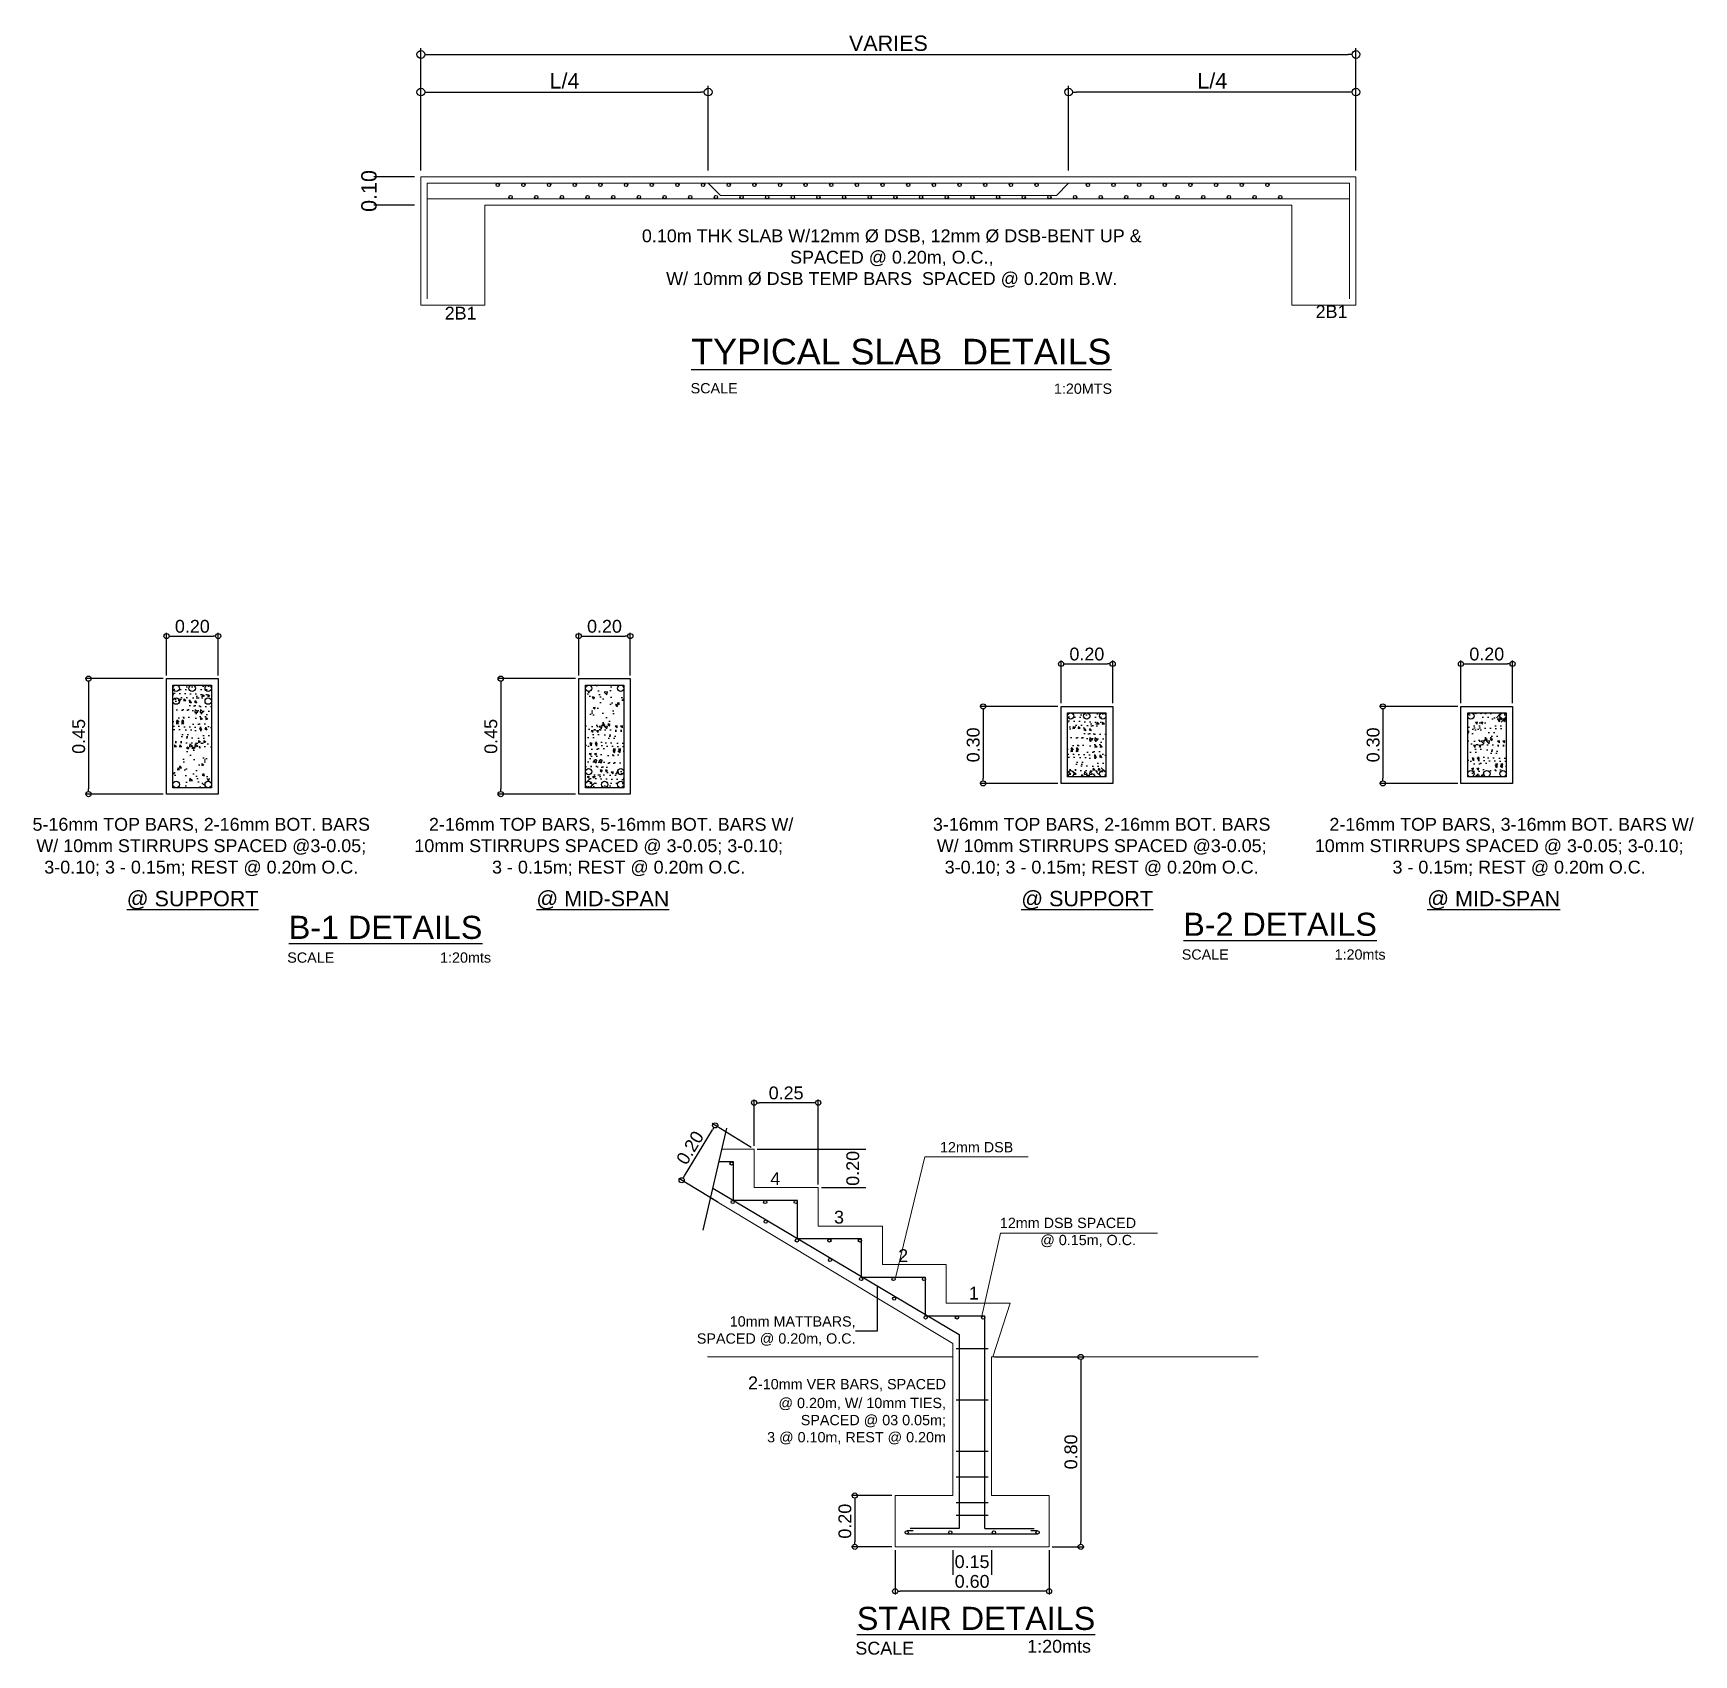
# Model space of a CAD drawing. Header units: inches. Extents: x -1369 to 1198, y -366 to 1398.
# Drawn here: x 185.24 to 191.71, y -179.51 to -173.19 of the extents above; entities that cross this region are included whole.
import ezdxf

# ---------------------------------------------------------------- set-up
doc = ezdxf.new("R2010")
doc.units = ezdxf.units.IN
doc.header["$MEASUREMENT"] = 0
doc.layers.add('dim', color=8, linetype='Continuous')
doc.styles.get("Standard").update_dxf_attribs({"font": 'arial.ttf'})
doc.dimstyles.new('20', dxfattribs={"dimtxt": 0.05, "dimasz": 0.02, "dimexe": 0.013, "dimexo": 0.0125, "dimgap": 0.0125, "dimtad": 1, "dimzin": 0, "dimdsep": 46, "dimtxsty": 'Standard', "dimblk": 'DOTBLANK', "dimcen": 0.09, "dimclrd": 256, "dimclre": 256, "dimadec": 0, "dimazin": 0, "dimtfac": 1, "dimtix": 1, "dimtofl": 0, "dimtmove": 0, "dimatfit": 3, "dimfxl": 1, "dimtolj": 1, "dimtzin": 0, "dimlwd": -1, "dimlwe": -1, "dimarcsym": 0})
doc.dimstyles.new('JT- 20', dxfattribs={"dimtxt": 0.06, "dimasz": 0.03, "dimexe": 0.025, "dimexo": 0.025, "dimgap": 0.0125, "dimtad": 1, "dimzin": 0, "dimdsep": 46, "dimtxsty": 'Standard', "dimblk": 'DOTBLANK', "dimcen": 0.1, "dimclrd": 8, "dimclre": 8, "dimclrt": 7, "dimadec": 0, "dimazin": 0, "dimtfac": 1, "dimtix": 1, "dimtofl": 0, "dimtmove": 0, "dimatfit": 3, "dimldrblk": 'CLOSEDBLANK', "dimfxl": 1, "dimtolj": 1, "dimtzin": 0, "dimlwd": -1, "dimlwe": -1, "dimarcsym": 0})

# ---------------------------------------------------------------- blocks, each defined once
blk = doc.blocks.new('_DotBlank')
at = {"color": 0, "linetype": 'ByBlock', "lineweight": -2}
blk.add_line((-0.5, 0), (-1, 0), dxfattribs=at)
blk.add_circle((0, 0), 0.5, dxfattribs=at)
blk = doc.blocks.new('*D724')
at = {"layer": 'Defpoints', "color": 0, "transparency": 16777216}
for p in [(185.9569, -175.5381), (185.7557, -175.7038), (185.9569, -175.7038)]:
    blk.add_point(p, dxfattribs=at)
at = {"layer": 'dim', "transparency": 16777216}
for p, q in [((185.7557, -175.6913), (185.7557, -175.5251)), ((185.7757, -175.5381), (185.9369, -175.5381)), ((185.9569, -175.6913), (185.9569, -175.5251))]:
    blk.add_line(p, q, dxfattribs=at)
at = {"layer": 'dim', "transparency": 16777216, "xscale": 0.02, "yscale": 0.02, "zscale": 0.02, "rotation": 180}
blk.add_blockref('_DotBlank', (185.7557, -175.5381), dxfattribs=at)
at = {"layer": 'dim', "transparency": 16777216, "xscale": 0.02, "yscale": 0.02, "zscale": 0.02}
blk.add_blockref('_DotBlank', (185.9569, -175.5381), dxfattribs=at)
at = {"layer": 'dim', "color": 0, "transparency": 16777216, "insert": (185.8563, -175.5001), "char_height": 0.05, "attachment_point": 5}
blk.add_mtext('\\A1;0.20', dxfattribs=at)
blk = doc.blocks.new('*D725')
at = {"layer": 'Defpoints', "color": 0, "transparency": 16777216}
for p in [(185.7557, -175.7038), (185.4516, -176.1538), (185.7557, -176.1538)]:
    blk.add_point(p, dxfattribs=at)
at = {"layer": 'dim', "transparency": 16777216}
for p, q in [((185.7432, -175.7038), (185.4386, -175.7038)), ((185.4516, -175.7238), (185.4516, -176.1338)), ((185.7432, -176.1538), (185.4386, -176.1538))]:
    blk.add_line(p, q, dxfattribs=at)
at = {"layer": 'dim', "transparency": 16777216, "xscale": 0.02, "yscale": 0.02, "zscale": 0.02}
for p, rotation in [((185.4516, -175.7038), 90), ((185.4516, -176.1538), 270)]:
    blk.add_blockref('_DotBlank', p, dxfattribs=dict(at, rotation=rotation))
at = {"layer": 'dim', "color": 0, "transparency": 16777216, "insert": (185.4135, -175.9288), "char_height": 0.05, "attachment_point": 5, "rotation": 90}
blk.add_mtext('\\A1;0.45', dxfattribs=at)
blk = doc.blocks.new('*D733')
at = {"layer": 'Defpoints', "color": 0, "transparency": 16777216}
for p in [(188.9709, -178.3472), (189.1959, -179.0872), (189.3191, -179.0872)]:
    blk.add_point(p, dxfattribs=at)
at = {"layer": 'dim', "transparency": 16777216}
for p, q in [((188.9834, -178.3472), (189.3321, -178.3472)), ((189.3191, -178.3672), (189.3191, -179.0672)), ((189.2084, -179.0872), (189.3321, -179.0872))]:
    blk.add_line(p, q, dxfattribs=at)
at = {"layer": 'dim', "transparency": 16777216, "xscale": 0.02, "yscale": 0.02, "zscale": 0.02}
for p, rotation in [((189.3191, -178.3472), 90), ((189.3191, -179.0872), 270)]:
    blk.add_blockref('_DotBlank', p, dxfattribs=dict(at, rotation=rotation))
at = {"layer": 'dim', "color": 0, "transparency": 16777216, "insert": (189.2811, -178.7172), "char_height": 0.05, "attachment_point": 5, "rotation": 90}
blk.add_mtext('\\A1;0.80', dxfattribs=at)
blk = doc.blocks.new('*D716')
at = {"layer": 'Defpoints', "color": 0, "transparency": 16777216}
for p in [(188.5959, -179.0872), (189.1959, -179.0872), (188.5959, -179.2601)]:
    blk.add_point(p, dxfattribs=at)
at = {"layer": 'dim', "transparency": 16777216}
for p, q in [((188.5959, -179.0997), (188.5959, -179.2731)), ((189.1959, -179.0997), (189.1959, -179.2731)), ((189.1759, -179.2601), (188.6159, -179.2601))]:
    blk.add_line(p, q, dxfattribs=at)
at = {"layer": 'dim', "transparency": 16777216, "xscale": 0.02, "yscale": 0.02, "zscale": 0.02, "rotation": 180}
blk.add_blockref('_DotBlank', (188.5959, -179.2601), dxfattribs=at)
at = {"layer": 'dim', "transparency": 16777216, "xscale": 0.02, "yscale": 0.02, "zscale": 0.02}
blk.add_blockref('_DotBlank', (189.1959, -179.2601), dxfattribs=at)
at = {"layer": 'dim', "color": 0, "transparency": 16777216, "insert": (188.8959, -179.2221), "char_height": 0.05, "attachment_point": 5}
blk.add_mtext('\\A1;0.60', dxfattribs=at)
blk = doc.blocks.new('*D717')
at = {"layer": 'Defpoints', "color": 0, "transparency": 16777216}
for p in [(188.8208, -179.0872), (188.9709, -179.0872), (188.8208, -179.1832)]:
    blk.add_point(p, dxfattribs=at)
at = {"layer": 'dim', "transparency": 16777216}
for p, q in [((188.8208, -179.0997), (188.8208, -179.1962)), ((188.9709, -179.0997), (188.9709, -179.1962))]:
    blk.add_line(p, q, dxfattribs=at)
at = {"layer": 'dim', "color": 0, "transparency": 16777216, "insert": (188.8958, -179.1452), "char_height": 0.05, "attachment_point": 5}
blk.add_mtext('\\A1;0.15', dxfattribs=at)
blk = doc.blocks.new('*D718')
at = {"layer": 'Defpoints', "color": 0, "transparency": 16777216}
for p in [(188.0459, -177.5372), (188.4689, -177.5372), (188.2959, -177.6872)]:
    blk.add_point(p, dxfattribs=at)
at = {"layer": 'dim', "transparency": 16777216}
for p, q in [((188.0584, -177.5372), (188.4819, -177.5372)), ((188.3084, -177.6872), (188.4819, -177.6872))]:
    blk.add_line(p, q, dxfattribs=at)
at = {"layer": 'dim', "color": 0, "transparency": 16777216, "insert": (188.4309, -177.6122), "char_height": 0.05, "attachment_point": 5, "rotation": 90}
blk.add_mtext('\\A1;0.20', dxfattribs=at)
blk = doc.blocks.new('*D719')
at = {"layer": 'Defpoints', "color": 0, "transparency": 16777216}
for p in [(188.0459, -177.3565), (188.0459, -177.5372), (188.2959, -177.6872)]:
    blk.add_point(p, dxfattribs=at)
at = {"layer": 'dim', "transparency": 16777216}
for p, q in [((188.0459, -177.5247), (188.0459, -177.3435)), ((188.2759, -177.3565), (188.0659, -177.3565)), ((188.2959, -177.6747), (188.2959, -177.3435))]:
    blk.add_line(p, q, dxfattribs=at)
at = {"layer": 'dim', "transparency": 16777216, "xscale": 0.02, "yscale": 0.02, "zscale": 0.02, "rotation": 180}
blk.add_blockref('_DotBlank', (188.0459, -177.3565), dxfattribs=at)
at = {"layer": 'dim', "transparency": 16777216, "xscale": 0.02, "yscale": 0.02, "zscale": 0.02}
blk.add_blockref('_DotBlank', (188.2959, -177.3565), dxfattribs=at)
at = {"layer": 'dim', "color": 0, "transparency": 16777216, "insert": (188.1709, -177.3185), "char_height": 0.05, "attachment_point": 5}
blk.add_mtext('\\A1;0.25', dxfattribs=at)
blk = doc.blocks.new('*D720')
at = {"color": 8, "transparency": 16777216}
for p, q in [((186.747, -173.7233), (186.747, -173.2464)), ((186.777, -173.2714), (190.362, -173.2714)), ((190.392, -173.7233), (190.392, -173.2464))]:
    blk.add_line(p, q, dxfattribs=at)
at = {"layer": 'Defpoints', "color": 0, "transparency": 16777216}
for p in [(190.392, -173.2714), (186.747, -173.7483), (190.392, -173.7483)]:
    blk.add_point(p, dxfattribs=at)
at = {"color": 8, "transparency": 16777216, "xscale": 0.03, "yscale": 0.03, "zscale": 0.03, "rotation": 180}
blk.add_blockref('_DotBlank', (186.747, -173.2714), dxfattribs=at)
at = {"color": 8, "transparency": 16777216, "xscale": 0.03, "yscale": 0.03, "zscale": 0.03}
blk.add_blockref('_DotBlank', (190.392, -173.2714), dxfattribs=at)
at = {"color": 7, "transparency": 16777216, "insert": (188.5695, -173.2279), "char_height": 0.06, "attachment_point": 5}
blk.add_mtext('\\A1;VARIES', dxfattribs=at)
blk = doc.blocks.new('_ClosedBlank')
at = {"color": 0, "linetype": 'ByBlock', "lineweight": -2}
for p, q in [((-1, 0.17), (0, 0)), ((-1, 0.17), (-1, -0.17)), ((0, 0), (-1, -0.17))]:
    blk.add_line(p, q, dxfattribs=at)
blk = doc.blocks.new('*D721')
at = {"color": 8, "transparency": 16777216}
for p, q in [((189.272, -173.7233), (189.272, -173.393)), ((190.392, -173.7233), (190.392, -173.393)), ((190.362, -173.418), (189.302, -173.418))]:
    blk.add_line(p, q, dxfattribs=at)
at = {"layer": 'Defpoints', "color": 0, "transparency": 16777216}
for p in [(189.272, -173.418), (189.272, -173.7483), (190.392, -173.7483)]:
    blk.add_point(p, dxfattribs=at)
at = {"color": 8, "transparency": 16777216, "xscale": 0.03, "yscale": 0.03, "zscale": 0.03, "rotation": 180}
blk.add_blockref('_DotBlank', (189.272, -173.418), dxfattribs=at)
at = {"color": 8, "transparency": 16777216, "xscale": 0.03, "yscale": 0.03, "zscale": 0.03}
blk.add_blockref('_DotBlank', (190.392, -173.418), dxfattribs=at)
at = {"color": 7, "transparency": 16777216, "insert": (189.832, -173.3745), "char_height": 0.06, "attachment_point": 5}
blk.add_mtext('\\A1;L/4', dxfattribs=at)
blk = doc.blocks.new('*D726')
at = {"color": 8, "transparency": 16777216}
for p, q in [((186.722, -173.7483), (186.5632, -173.7483)), ((186.722, -173.8583), (186.5632, -173.8583))]:
    blk.add_line(p, q, dxfattribs=at)
at = {"layer": 'Defpoints', "color": 0, "transparency": 16777216}
for p in [(186.747, -173.7483), (186.5882, -173.8583), (186.747, -173.8583)]:
    blk.add_point(p, dxfattribs=at)
at = {"color": 7, "transparency": 16777216, "insert": (186.5451, -173.8033), "char_height": 0.06, "attachment_point": 5, "rotation": 90}
blk.add_mtext('\\A1;0.10', dxfattribs=at)
blk = doc.blocks.new('*D727')
at = {"color": 8, "transparency": 16777216}
for p, q in [((186.747, -173.7233), (186.747, -173.393)), ((187.867, -173.7233), (187.867, -173.393)), ((186.777, -173.418), (187.837, -173.418))]:
    blk.add_line(p, q, dxfattribs=at)
at = {"layer": 'Defpoints', "color": 0, "transparency": 16777216}
for p in [(187.867, -173.418), (186.747, -173.7483), (187.867, -173.7483)]:
    blk.add_point(p, dxfattribs=at)
at = {"color": 8, "transparency": 16777216, "xscale": 0.03, "yscale": 0.03, "zscale": 0.03, "rotation": 180}
blk.add_blockref('_DotBlank', (186.747, -173.418), dxfattribs=at)
at = {"color": 8, "transparency": 16777216, "xscale": 0.03, "yscale": 0.03, "zscale": 0.03}
blk.add_blockref('_DotBlank', (187.867, -173.418), dxfattribs=at)
at = {"color": 7, "transparency": 16777216, "insert": (187.307, -173.3745), "char_height": 0.06, "attachment_point": 5}
blk.add_mtext('\\A1;L/4', dxfattribs=at)
blk = doc.blocks.new('*D728')
at = {"layer": 'Defpoints', "color": 0, "transparency": 16777216}
for p in [(189.4438, -175.6463), (189.2426, -175.8119), (189.4438, -175.8119)]:
    blk.add_point(p, dxfattribs=at)
at = {"layer": 'dim', "transparency": 16777216}
for p, q in [((189.2426, -175.7994), (189.2426, -175.6333)), ((189.2626, -175.6463), (189.4238, -175.6463)), ((189.4438, -175.7994), (189.4438, -175.6333))]:
    blk.add_line(p, q, dxfattribs=at)
at = {"layer": 'dim', "transparency": 16777216, "xscale": 0.02, "yscale": 0.02, "zscale": 0.02, "rotation": 180}
blk.add_blockref('_DotBlank', (189.2426, -175.6463), dxfattribs=at)
at = {"layer": 'dim', "transparency": 16777216, "xscale": 0.02, "yscale": 0.02, "zscale": 0.02}
blk.add_blockref('_DotBlank', (189.4438, -175.6463), dxfattribs=at)
at = {"layer": 'dim', "color": 0, "transparency": 16777216, "insert": (189.3432, -175.6082), "char_height": 0.05, "attachment_point": 5}
blk.add_mtext('\\A1;0.20', dxfattribs=at)
blk = doc.blocks.new('*D729')
at = {"layer": 'Defpoints', "color": 0, "transparency": 16777216}
for p in [(189.2426, -175.8119), (188.9385, -176.1119), (189.2426, -176.1119)]:
    blk.add_point(p, dxfattribs=at)
at = {"layer": 'dim', "transparency": 16777216}
for p, q in [((189.2301, -175.8119), (188.9255, -175.8119)), ((188.9385, -175.8319), (188.9385, -176.0919)), ((189.2301, -176.1119), (188.9255, -176.1119))]:
    blk.add_line(p, q, dxfattribs=at)
at = {"layer": 'dim', "transparency": 16777216, "xscale": 0.02, "yscale": 0.02, "zscale": 0.02}
for p, rotation in [((188.9385, -175.8119), 90), ((188.9385, -176.1119), 270)]:
    blk.add_blockref('_DotBlank', p, dxfattribs=dict(at, rotation=rotation))
at = {"layer": 'dim', "color": 0, "transparency": 16777216, "insert": (188.9004, -175.9619), "char_height": 0.05, "attachment_point": 5, "rotation": 90}
blk.add_mtext('\\A1;0.30', dxfattribs=at)
blk = doc.blocks.new('*D730')
at = {"layer": 'Defpoints', "color": 0, "transparency": 16777216}
for p in [(191.0026, -175.6463), (190.8014, -175.8119), (191.0026, -175.8119)]:
    blk.add_point(p, dxfattribs=at)
at = {"layer": 'dim', "transparency": 16777216}
for p, q in [((190.8014, -175.7994), (190.8014, -175.6333)), ((190.8214, -175.6463), (190.9826, -175.6463)), ((191.0026, -175.7994), (191.0026, -175.6333))]:
    blk.add_line(p, q, dxfattribs=at)
at = {"layer": 'dim', "transparency": 16777216, "xscale": 0.02, "yscale": 0.02, "zscale": 0.02, "rotation": 180}
blk.add_blockref('_DotBlank', (190.8014, -175.6463), dxfattribs=at)
at = {"layer": 'dim', "transparency": 16777216, "xscale": 0.02, "yscale": 0.02, "zscale": 0.02}
blk.add_blockref('_DotBlank', (191.0026, -175.6463), dxfattribs=at)
at = {"layer": 'dim', "color": 0, "transparency": 16777216, "insert": (190.902, -175.6082), "char_height": 0.05, "attachment_point": 5}
blk.add_mtext('\\A1;0.20', dxfattribs=at)
blk = doc.blocks.new('*D731')
at = {"layer": 'Defpoints', "color": 0, "transparency": 16777216}
for p in [(190.8014, -175.8119), (190.4973, -176.1119), (190.8014, -176.1119)]:
    blk.add_point(p, dxfattribs=at)
at = {"layer": 'dim', "transparency": 16777216}
for p, q in [((190.7889, -175.8119), (190.4843, -175.8119)), ((190.4973, -175.8319), (190.4973, -176.0919)), ((190.7889, -176.1119), (190.4843, -176.1119))]:
    blk.add_line(p, q, dxfattribs=at)
at = {"layer": 'dim', "transparency": 16777216, "xscale": 0.02, "yscale": 0.02, "zscale": 0.02}
for p, rotation in [((190.4973, -175.8119), 90), ((190.4973, -176.1119), 270)]:
    blk.add_blockref('_DotBlank', p, dxfattribs=dict(at, rotation=rotation))
at = {"layer": 'dim', "color": 0, "transparency": 16777216, "insert": (190.4592, -175.9619), "char_height": 0.05, "attachment_point": 5, "rotation": 90}
blk.add_mtext('\\A1;0.30', dxfattribs=at)
blk = doc.blocks.new('*D735')
at = {"layer": 'Defpoints', "color": 0, "transparency": 16777216}
for p in [(187.8941, -177.4447), (188.0459, -177.5372), (187.9156, -177.7512)]:
    blk.add_point(p, dxfattribs=at)
at = {"layer": 'dim', "transparency": 16777216}
for p, q in [((187.7742, -177.6416), (187.8837, -177.4618)), ((188.0352, -177.5307), (187.883, -177.4379)), ((187.9049, -177.7446), (187.7527, -177.6519))]:
    blk.add_line(p, q, dxfattribs=at)
at = {"layer": 'dim', "transparency": 16777216, "xscale": 0.02, "yscale": 0.02, "zscale": 0.02}
for p, rotation in [((187.8941, -177.4447), 58.65479586732065), ((187.7638, -177.6587), 238.6547958673206)]:
    blk.add_blockref('_DotBlank', p, dxfattribs=dict(at, rotation=rotation))
at = {"layer": 'dim', "color": 0, "transparency": 16777216, "insert": (187.7964, -177.5319), "char_height": 0.05, "attachment_point": 5, "rotation": 58.6548}
blk.add_mtext('\\A1;0.20', dxfattribs=at)
blk = doc.blocks.new('*D732')
at = {"layer": 'Defpoints', "color": 0, "transparency": 16777216}
for p in [(188.5957, -178.8872), (188.4382, -179.0872), (188.5957, -179.0872)]:
    blk.add_point(p, dxfattribs=at)
at = {"layer": 'dim', "transparency": 16777216}
for p, q in [((188.5832, -178.8872), (188.4252, -178.8872)), ((188.4382, -178.9072), (188.4382, -179.0672)), ((188.5832, -179.0872), (188.4252, -179.0872))]:
    blk.add_line(p, q, dxfattribs=at)
at = {"layer": 'dim', "transparency": 16777216, "xscale": 0.02, "yscale": 0.02, "zscale": 0.02}
for p, rotation in [((188.4382, -178.8872), 90), ((188.4382, -179.0872), 270)]:
    blk.add_blockref('_DotBlank', p, dxfattribs=dict(at, rotation=rotation))
at = {"layer": 'dim', "color": 0, "transparency": 16777216, "insert": (188.4001, -178.9872), "char_height": 0.05, "attachment_point": 5, "rotation": 90}
blk.add_mtext('\\A1;0.20', dxfattribs=at)
blk = doc.blocks.new('*D742')
at = {"layer": 'Defpoints', "color": 0, "transparency": 16777216}
for p in [(187.5635, -175.5381), (187.3623, -175.7038), (187.5635, -175.7038)]:
    blk.add_point(p, dxfattribs=at)
at = {"layer": 'dim', "transparency": 16777216}
for p, q in [((187.3623, -175.6913), (187.3623, -175.5251)), ((187.3823, -175.5381), (187.5435, -175.5381)), ((187.5635, -175.6913), (187.5635, -175.5251))]:
    blk.add_line(p, q, dxfattribs=at)
at = {"layer": 'dim', "transparency": 16777216, "xscale": 0.02, "yscale": 0.02, "zscale": 0.02, "rotation": 180}
blk.add_blockref('_DotBlank', (187.3623, -175.5381), dxfattribs=at)
at = {"layer": 'dim', "transparency": 16777216, "xscale": 0.02, "yscale": 0.02, "zscale": 0.02}
blk.add_blockref('_DotBlank', (187.5635, -175.5381), dxfattribs=at)
at = {"layer": 'dim', "color": 0, "transparency": 16777216, "insert": (187.4629, -175.5001), "char_height": 0.05, "attachment_point": 5}
blk.add_mtext('\\A1;0.20', dxfattribs=at)
blk = doc.blocks.new('*D743')
at = {"layer": 'Defpoints', "color": 0, "transparency": 16777216}
for p in [(187.3623, -175.7038), (187.0582, -176.1538), (187.3623, -176.1538)]:
    blk.add_point(p, dxfattribs=at)
at = {"layer": 'dim', "transparency": 16777216}
for p, q in [((187.3498, -175.7038), (187.0452, -175.7038)), ((187.0582, -175.7238), (187.0582, -176.1338)), ((187.3498, -176.1538), (187.0452, -176.1538))]:
    blk.add_line(p, q, dxfattribs=at)
at = {"layer": 'dim', "transparency": 16777216, "xscale": 0.02, "yscale": 0.02, "zscale": 0.02}
for p, rotation in [((187.0582, -175.7038), 90), ((187.0582, -176.1538), 270)]:
    blk.add_blockref('_DotBlank', p, dxfattribs=dict(at, rotation=rotation))
at = {"layer": 'dim', "color": 0, "transparency": 16777216, "insert": (187.0201, -175.9288), "char_height": 0.05, "attachment_point": 5, "rotation": 90}
blk.add_mtext('\\A1;0.45', dxfattribs=at)

msp = doc.modelspace()

# ---------------------------------------------------------------- hatches: boundary and pattern name
h = msp.add_hatch()
h.set_pattern_fill('AR-CONC', color=8, scale=0.0125, angle=270, style=0)
h.set_pattern_definition([(320, (134.68845, -226.05279), (-0.00784402, -0.08965752), [0.009375, -0.103125]), (265, (134.68845, -226.05279), (0.09402402, 0.01734392), [0.0075, -0.0825]), (10.4514, (134.68779, -226.06026), (0.08617994, -0.07231367), [0.00796752, -0.08764276]), (316.1842, (134.71345, -226.05279), (-0.02068988, -0.13340513), [0.0140625, -0.1546875]), (6.6356, (134.71172, -226.0639), (0.12176473, -0.11683284), [0.01195129, -0.13146412]), (261.1842, (134.71345, -226.05279), (0.12176483, -0.11683274), [0.01125, -0.12375]), (291, (134.7072, -226.06529), (-0.05032736, -0.07461338), [0.009375, -0.103125]), (236, (134.7072, -226.06529), (0.09064376, -0.03041442), [0.0075, -0.0825]), (341.4514, (134.703, -226.07151), (0.04031631, -0.10502783), [0.00796752, -0.08764276]), (307.5, (134.688447, -226.052788), (0.041611732, -0.001519982), [0, -0.0815, 0, -0.08375, 0, -0.0828125]), (277.5, (134.688447, -226.05279), (0.049301464, -0.032883692), [0, -0.04775, 0, -0.079625, 0, -0.0315625]), (237.5, (134.688447, -226.024913), (-0.002819359, -0.066727805), [0, -0.03125, 0, -0.0975, 0, -0.129375]), (227.5, (134.68845, -226.012413), (0.012513123, -0.07289827), [0, -0.040625, 0, -0.06475, 0, -0.091875])])
h.paths.add_polyline_path([(185.7807, -175.9788), (185.9307, -175.9788), (185.9307, -175.7288), (185.7807, -175.7288)])
h = msp.add_hatch()
h.set_pattern_fill('AR-CONC', color=8, scale=0.0125, angle=270, style=0)
h.set_pattern_definition([(320, (134.70918, -226.05279), (-0.00784402, -0.08965752), [0.009375, -0.103125]), (265, (134.70918, -226.05279), (0.09402402, 0.01734392), [0.0075, -0.0825]), (10.4514, (134.70853, -226.06026), (0.08617994, -0.07231367), [0.00796752, -0.08764276]), (316.1842, (134.73418, -226.05279), (-0.02068988, -0.13340513), [0.0140625, -0.1546875]), (6.6356, (134.73246, -226.0639), (0.12176473, -0.11683284), [0.01195129, -0.13146412]), (261.1842, (134.73418, -226.05279), (0.12176483, -0.11683274), [0.01125, -0.12375]), (291, (134.72793, -226.06529), (-0.05032736, -0.07461338), [0.009375, -0.103125]), (236, (134.72793, -226.06529), (0.09064376, -0.03041442), [0.0075, -0.0825]), (341.4514, (134.72374, -226.07151), (0.04031631, -0.10502783), [0.00796752, -0.08764276]), (307.5, (134.709182, -226.052788), (0.041611732, -0.001519982), [0, -0.0815, 0, -0.08375, 0, -0.0828125]), (277.5, (134.70918, -226.05279), (0.049301464, -0.032883692), [0, -0.04775, 0, -0.079625, 0, -0.0315625]), (237.5, (134.709182, -226.024913), (-0.002819359, -0.066727805), [0, -0.03125, 0, -0.0975, 0, -0.129375]), (227.5, (134.70918, -226.012413), (0.012513123, -0.07289827), [0, -0.040625, 0, -0.06475, 0, -0.091875])])
h.paths.add_polyline_path([(185.7807, -176.1288), (185.9307, -176.1288), (185.9307, -175.7288), (185.7807, -175.7288)])
h = msp.add_hatch()
h.set_pattern_fill('AR-CONC', color=8, scale=0.0125, angle=450, style=0)
h.set_pattern_definition([(140, (238.61006, -125.80475), (0.00784402, 0.08965752), [0.009375, -0.103125]), (85, (238.61006, -125.80475), (-0.09402402, -0.01734392), [0.0075, -0.0825]), (190.4514, (238.61071, -125.79728), (-0.08617994, 0.07231367), [0.00796752, -0.08764276]), (136.1842, (238.58506, -125.80475), (0.02068988, 0.13340513), [0.0140625, -0.1546875]), (186.6356, (238.58678, -125.79363), (-0.12176473, 0.11683284), [0.01195129, -0.13146412]), (81.1842, (238.58506, -125.80475), (-0.12176483, 0.11683274), [0.01125, -0.12375]), (111, (238.59131, -125.79225), (0.05032736, 0.07461338), [0.009375, -0.103125]), (56, (238.59131, -125.79225), (-0.09064376, 0.03041442), [0.0075, -0.0825]), (161.4514, (238.5955, -125.78603), (-0.04031631, 0.10502783), [0.00796752, -0.08764276]), (127.5, (238.610057, -125.80475), (-0.041611732, 0.001519982), [0, -0.0815, 0, -0.08375, 0, -0.0828125]), (97.5, (238.610057, -125.80475), (-0.049301464, 0.032883692), [0, -0.04775, 0, -0.079625, 0, -0.0315625]), (57.5, (238.610057, -125.832626), (0.002819359, 0.066727805), [0, -0.03125, 0, -0.0975, 0, -0.129375]), (47.5, (238.610057, -125.845126), (-0.012513123, 0.07289827), [0, -0.040625, 0, -0.06475, 0, -0.091875])])
h.paths.add_polyline_path([(187.5385, -175.7288), (187.3885, -175.7288), (187.3885, -176.1288), (187.5385, -176.1288)])
h = msp.add_hatch()
h.set_pattern_fill('AR-CONC', color=8, scale=0.0125, angle=270, style=0)
h.set_pattern_definition([(320, (138.17534, -226.160926), (-0.00784402, -0.08965752), [0.009375, -0.103125]), (265, (138.17534, -226.16093), (0.09402402, 0.01734392), [0.0075, -0.0825]), (10.4514, (138.17469, -226.1684), (0.08617994, -0.07231367), [0.00796752, -0.08764276]), (316.1842, (138.20034, -226.16093), (-0.02068988, -0.13340513), [0.0140625, -0.1546875]), (6.6356, (138.19862, -226.17204), (0.12176473, -0.11683284), [0.01195129, -0.13146412]), (261.1842, (138.20034, -226.16093), (0.12176483, -0.11683274), [0.01125, -0.12375]), (291, (138.19409, -226.173426), (-0.05032736, -0.07461338), [0.009375, -0.103125]), (236, (138.19409, -226.17343), (0.09064376, -0.03041442), [0.0075, -0.0825]), (341.4514, (138.1899, -226.17964), (0.04031631, -0.10502783), [0.00796752, -0.08764276]), (307.5, (138.17534, -226.160926), (0.041611732, -0.001519982), [0, -0.0815, 0, -0.08375, 0, -0.0828125]), (277.5, (138.17534, -226.160926), (0.049301464, -0.032883692), [0, -0.04775, 0, -0.079625, 0, -0.0315625]), (237.5, (138.17534, -226.13305), (-0.002819359, -0.066727805), [0, -0.03125, 0, -0.0975, 0, -0.129375]), (227.5, (138.17534, -226.12055), (0.012513123, -0.07289827), [0, -0.040625, 0, -0.06475, 0, -0.091875])])
h.paths.add_polyline_path([(189.2676, -176.0869), (189.4176, -176.0869), (189.4176, -175.8369), (189.2676, -175.8369)])
h = msp.add_hatch()
h.set_pattern_fill('AR-CONC', color=8, scale=0.0125, angle=270, style=0)
h.set_pattern_definition([(320, (138.196075, -226.160926), (-0.00784402, -0.08965752), [0.009375, -0.103125]), (265, (138.196075, -226.16093), (0.09402402, 0.01734392), [0.0075, -0.0825]), (10.4514, (138.19542, -226.1684), (0.08617994, -0.07231367), [0.00796752, -0.08764276]), (316.1842, (138.22107, -226.16093), (-0.02068988, -0.13340513), [0.0140625, -0.1546875]), (6.6356, (138.21935, -226.17204), (0.12176473, -0.11683284), [0.01195129, -0.13146412]), (261.1842, (138.22107, -226.16093), (0.12176483, -0.11683274), [0.01125, -0.12375]), (291, (138.214825, -226.173426), (-0.05032736, -0.07461338), [0.009375, -0.103125]), (236, (138.214825, -226.17343), (0.09064376, -0.03041442), [0.0075, -0.0825]), (341.4514, (138.21063, -226.17964), (0.04031631, -0.10502783), [0.00796752, -0.08764276]), (307.5, (138.196075, -226.160926), (0.041611732, -0.001519982), [0, -0.0815, 0, -0.08375, 0, -0.0828125]), (277.5, (138.196075, -226.160926), (0.049301464, -0.032883692), [0, -0.04775, 0, -0.079625, 0, -0.0315625]), (237.5, (138.196075, -226.13305), (-0.002819359, -0.066727805), [0, -0.03125, 0, -0.0975, 0, -0.129375]), (227.5, (138.196075, -226.12055), (0.012513123, -0.07289827), [0, -0.040625, 0, -0.06475, 0, -0.091875])])
h.paths.add_polyline_path([(189.2676, -176.0869), (189.4176, -176.0869), (189.4176, -175.8369), (189.2676, -175.8369)])
h = msp.add_hatch()
h.set_pattern_fill('AR-CONC', color=8, scale=0.0125, angle=450, style=0)
h.set_pattern_definition([(140, (242.06988, -125.86289), (0.00784402, 0.08965752), [0.009375, -0.103125]), (85, (242.06988, -125.86289), (-0.09402402, -0.01734392), [0.0075, -0.0825]), (190.4514, (242.07054, -125.85542), (-0.08617994, 0.07231367), [0.00796752, -0.08764276]), (136.1842, (242.04488, -125.86289), (0.02068988, 0.13340513), [0.0140625, -0.1546875]), (186.6356, (242.04661, -125.85177), (-0.12176473, 0.11683284), [0.01195129, -0.13146412]), (81.1842, (242.04488, -125.86289), (-0.12176483, 0.11683274), [0.01125, -0.12375]), (111, (242.05113, -125.85039), (0.05032736, 0.07461338), [0.009375, -0.103125]), (56, (242.05113, -125.85039), (-0.09064376, 0.03041442), [0.0075, -0.0825]), (161.4514, (242.05533, -125.84417), (-0.04031631, 0.10502783), [0.00796752, -0.08764276]), (127.5, (242.069883, -125.86289), (-0.041611732, 0.001519982), [0, -0.0815, 0, -0.08375, 0, -0.0828125]), (97.5, (242.069883, -125.86289), (-0.049301464, 0.032883692), [0, -0.04775, 0, -0.079625, 0, -0.0315625]), (57.5, (242.069883, -125.890764), (0.002819359, 0.066727805), [0, -0.03125, 0, -0.0975, 0, -0.129375]), (47.5, (242.069883, -125.903264), (-0.012513123, 0.07289827), [0, -0.040625, 0, -0.06475, 0, -0.091875])])
h.paths.add_polyline_path([(190.8276, -176.0869), (190.9776, -176.0869), (190.9776, -175.8369), (190.8276, -175.8369)])
h = msp.add_hatch()
h.set_pattern_fill('AR-CONC', color=8, scale=0.0125, angle=450, style=0)
h.set_pattern_definition([(140, (242.04915, -125.86289), (0.00784402, 0.08965752), [0.009375, -0.103125]), (85, (242.04915, -125.86289), (-0.09402402, -0.01734392), [0.0075, -0.0825]), (190.4514, (242.0498, -125.85542), (-0.08617994, 0.07231367), [0.00796752, -0.08764276]), (136.1842, (242.02415, -125.86289), (0.02068988, 0.13340513), [0.0140625, -0.1546875]), (186.6356, (242.02587, -125.85177), (-0.12176473, 0.11683284), [0.01195129, -0.13146412]), (81.1842, (242.02415, -125.86289), (-0.12176483, 0.11683274), [0.01125, -0.12375]), (111, (242.0304, -125.85039), (0.05032736, 0.07461338), [0.009375, -0.103125]), (56, (242.0304, -125.85039), (-0.09064376, 0.03041442), [0.0075, -0.0825]), (161.4514, (242.03459, -125.84417), (-0.04031631, 0.10502783), [0.00796752, -0.08764276]), (127.5, (242.049148, -125.86289), (-0.041611732, 0.001519982), [0, -0.0815, 0, -0.08375, 0, -0.0828125]), (97.5, (242.04915, -125.86289), (-0.049301464, 0.032883692), [0, -0.04775, 0, -0.079625, 0, -0.0315625]), (57.5, (242.049148, -125.890764), (0.002819359, 0.066727805), [0, -0.03125, 0, -0.0975, 0, -0.129375]), (47.5, (242.04915, -125.903264), (-0.012513123, 0.07289827), [0, -0.040625, 0, -0.06475, 0, -0.091875])])
h.paths.add_polyline_path([(190.8276, -176.0869), (190.9776, -176.0869), (190.9776, -175.8369), (190.8276, -175.8369)])
h = msp.add_hatch()
h.set_pattern_fill('AR-CONC', color=8, scale=0.0125, angle=450, style=0)
h.set_pattern_definition([(140, (238.63079, -125.80475), (0.00784402, 0.08965752), [0.009375, -0.103125]), (85, (238.63079, -125.80475), (-0.09402402, -0.01734392), [0.0075, -0.0825]), (190.4514, (238.631445, -125.79728), (-0.08617994, 0.07231367), [0.00796752, -0.08764276]), (136.1842, (238.60579, -125.80475), (0.02068988, 0.13340513), [0.0140625, -0.1546875]), (186.6356, (238.60752, -125.79363), (-0.12176473, 0.11683284), [0.01195129, -0.13146412]), (81.1842, (238.60579, -125.80475), (-0.12176483, 0.11683274), [0.01125, -0.12375]), (111, (238.61204, -125.79225), (0.05032736, 0.07461338), [0.009375, -0.103125]), (56, (238.61204, -125.79225), (-0.09064376, 0.03041442), [0.0075, -0.0825]), (161.4514, (238.616235, -125.78603), (-0.04031631, 0.10502783), [0.00796752, -0.08764276]), (127.5, (238.63079, -125.80475), (-0.041611732, 0.001519982), [0, -0.0815, 0, -0.08375, 0, -0.0828125]), (97.5, (238.63079, -125.80475), (-0.049301464, 0.032883692), [0, -0.04775, 0, -0.079625, 0, -0.0315625]), (57.5, (238.63079, -125.832626), (0.002819359, 0.066727805), [0, -0.03125, 0, -0.0975, 0, -0.129375]), (47.5, (238.63079, -125.845126), (-0.012513123, 0.07289827), [0, -0.040625, 0, -0.06475, 0, -0.091875])])
h.paths.add_polyline_path([(187.5385, -175.8788), (187.3885, -175.8788), (187.3885, -176.1288), (187.5385, -176.1288)])

# ---------------------------------------------------------------- linework, layer by layer
at = {"color": 1, "lineweight": 20}
for p, q in [((186.747, -173.7483), (190.392, -173.7483)), ((186.747, -174.2483), (186.747, -173.7483)), ((186.747, -173.7483), (186.747, -173.7483)), ((190.392, -173.7483), (190.392, -174.2483)), ((190.142, -173.8583), (186.997, -173.8583)), ((186.997, -173.8583), (186.997, -174.2483)), ((190.142, -174.2483), (190.142, -173.8583)), ((186.997, -174.2483), (186.747, -174.2483)), ((190.392, -174.2483), (190.142, -174.2483)), ((188.9709, -178.8872), (188.9709, -178.3472)), ((188.5959, -179.0872), (188.5959, -178.8872)), ((188.5959, -178.8872), (188.8207, -178.8872)), ((189.1959, -178.8872), (188.9709, -178.8872)), ((189.1959, -179.0872), (189.1959, -178.8872))]:
    msp.add_line(p, q, dxfattribs=at)
at = {"color": 7, "lineweight": 20}
for p, q in [((186.772, -174.2233), (186.772, -173.7733)), ((190.367, -173.7733), (186.772, -173.7733)), ((190.367, -174.2233), (190.367, -173.7733)), ((190.367, -173.8333), (186.772, -173.8333)), ((188.8207, -178.3472), (187.865, -178.3472)), ((188.9709, -178.3472), (190.0109, -178.3472))]:
    msp.add_line(p, q, dxfattribs=at)
for p, q in [((187.9145, -173.8208), (187.867, -173.7733)), ((189.2246, -173.8208), (189.2721, -173.7733)), ((187.9651, -177.5872), (187.9091, -177.5872)), ((187.9651, -177.7372), (187.9651, -177.5872)), ((188.2149, -177.7372), (187.9651, -177.7372)), ((188.2149, -177.8872), (188.2149, -177.7372)), ((188.4648, -177.8872), (188.2149, -177.8872)), ((188.4648, -178.0372), (188.4648, -177.8872)), ((188.7146, -178.0372), (188.4648, -178.0372)), ((188.7146, -178.1872), (188.7146, -178.0372)), ((188.7146, -178.1872), (188.9459, -178.1872)), ((188.8457, -179.0155), (188.654, -179.0155)), ((188.9459, -179.0155), (189.1376, -179.0155))]:
    msp.add_line(p, q)
at = {"color": 8, "lineweight": 9}
for p, q in [((188.7112, -177.5674), (189.115, -177.5674)), ((189.0065, -177.8645), (189.6186, -177.8645))]:
    msp.add_line(p, q, dxfattribs=at)
at = {"color": 7}
for p, q in [((188.9459, -179.0155), (188.9459, -178.1872)), ((188.9584, -178.3155), (188.8332, -178.3155)), ((188.9584, -178.5155), (188.8332, -178.5155)), ((188.9584, -178.7155), (188.8332, -178.7155)), ((188.9584, -178.8155), (188.8332, -178.8155)), ((188.9584, -178.8155), (188.8332, -178.8155)), ((188.9584, -178.9155), (188.8332, -178.9155)), ((188.9584, -178.9655), (188.8332, -178.9655))]:
    msp.add_line(p, q, dxfattribs=at)
at = {"color": 7, "lineweight": 20}
msp.add_lwpolyline([(187.9145, -173.8208), (189.2246, -173.8208)], dxfattribs=at)
at = {"color": 1}
for points in [[(185.9569, -175.7038), (185.9569, -176.1538), (185.7557, -176.1538), (185.7557, -175.7038)], [(187.3623, -176.1538), (187.3623, -175.7038), (187.5635, -175.7038), (187.5635, -176.1538)], [(189.4438, -175.8119), (189.4438, -176.1119), (189.2426, -176.1119), (189.2426, -175.8119)], [(190.8014, -176.1119), (190.8014, -175.8119), (191.0026, -175.8119), (191.0026, -176.1119)]]:
    msp.add_lwpolyline(points, close=True, dxfattribs=at)
for points in [[(185.9307, -175.7288), (185.9307, -176.1288), (185.7807, -176.1288), (185.7807, -175.7288)], [(187.3885, -176.1288), (187.3885, -175.7288), (187.5385, -175.7288), (187.5385, -176.1288)], [(189.4176, -175.8369), (189.4176, -176.0869), (189.2676, -176.0869), (189.2676, -175.8369)], [(190.8276, -176.0869), (190.8276, -175.8369), (190.9776, -175.8369), (190.9776, -176.0869)]]:
    msp.add_lwpolyline(points, close=True)
for points in [[(190.9395, -175.8562), (190.9545, -175.8412)], [(190.9582, -175.8728), (190.9733, -175.8577)], [(189.3994, -176.0511), (189.4145, -176.0662)], [(185.8938, -176.1094), (185.9089, -176.1245)], [(185.9125, -176.0929), (185.9276, -176.108)], [(187.4067, -176.0929), (187.3916, -176.108)], [(187.4255, -176.1094), (187.4104, -176.1245)], [(189.3807, -176.0676), (189.3958, -176.0827)], [(187.8853, -177.69), (188.8452, -178.2597), (188.8456, -179.0155)]]:
    msp.add_lwpolyline(points)
at = {"linetype": 'Continuous'}
msp.add_lwpolyline([(187.8475, -177.8531), (187.9394, -177.4562)], dxfattribs=at)
at = {"color": 1, "lineweight": 20}
for points in [[(188.7943, -178.1372), (188.7943, -177.9872), (188.5459, -177.9872), (188.5459, -177.8372), (188.2959, -177.8372), (188.2959, -177.6872), (188.0459, -177.6872), (188.0459, -177.5372), (187.9206, -177.5372)], [(187.8765, -177.7277), (188.8207, -178.2946), (188.8207, -178.8872)], [(188.9766, -178.3472), (189.0443, -178.1372), (188.7943, -178.1372)], [(189.1959, -179.0872), (188.5959, -179.0872)]]:
    msp.add_lwpolyline(points, dxfattribs=at)
at = {"color": 8, "lineweight": 9}
for points in [[(188.7112, -177.5674), (188.5975, -178.0384)], [(189.0065, -177.8645), (188.9329, -178.1938)]]:
    msp.add_lwpolyline(points, dxfattribs=at)
at = {"color": 8}
msp.add_lwpolyline([(188.5262, -178.0704), (188.5262, -178.2471), (188.4416, -178.2471)], dxfattribs=at)
at = {"color": 7}
for points in [[(188.6659, -179.0247), (188.6409, -179.0247)], [(189.1509, -179.0372), (188.6409, -179.0372)], [(189.1501, -179.0247), (189.1251, -179.0247)]]:
    msp.add_lwpolyline(points, dxfattribs=at)
for centre, radius in [((187.047, -173.7798), 0.0065), ((187.147, -173.7798), 0.0065), ((187.247, -173.7798), 0.0065), ((187.347, -173.7798), 0.0065), ((187.447, -173.7798), 0.0065), ((187.547, -173.7798), 0.0065), ((187.647, -173.7798), 0.0065), ((187.747, -173.7798), 0.0065), ((187.847, -173.7798), 0.0065), ((187.947, -173.7798), 0.0065), ((188.047, -173.7798), 0.0065), ((188.147, -173.7798), 0.0065), ((188.247, -173.7798), 0.0065), ((188.347, -173.7798), 0.0065), ((188.447, -173.7798), 0.0065), ((188.547, -173.7798), 0.0065), ((188.647, -173.7798), 0.0065), ((188.747, -173.7798), 0.0065), ((188.847, -173.7798), 0.0065), ((188.947, -173.7798), 0.0065), ((189.047, -173.7798), 0.0065), ((189.147, -173.7798), 0.0065), ((189.347, -173.7798), 0.0065), ((189.447, -173.7798), 0.0065), ((189.547, -173.7798), 0.0065), ((189.647, -173.7798), 0.0065), ((189.747, -173.7798), 0.0065), ((189.847, -173.7798), 0.0065), ((189.947, -173.7798), 0.0065), ((190.047, -173.7798), 0.0065), ((187.097, -173.8268), 0.0065), ((187.197, -173.8268), 0.0065), ((187.297, -173.8268), 0.0065), ((187.397, -173.8268), 0.0065), ((187.497, -173.8268), 0.0065), ((187.597, -173.8268), 0.0065), ((187.697, -173.8268), 0.0065), ((187.797, -173.8268), 0.0065), ((187.897, -173.8268), 0.0065), ((187.997, -173.8268), 0.0065), ((188.097, -173.8268), 0.0065), ((188.197, -173.8268), 0.0065), ((188.297, -173.8268), 0.0065), ((188.397, -173.8268), 0.0065), ((188.497, -173.8268), 0.0065), ((188.597, -173.8268), 0.0065), ((188.697, -173.8268), 0.0065), ((188.797, -173.8268), 0.0065), ((188.897, -173.8268), 0.0065), ((188.997, -173.8268), 0.0065), ((189.097, -173.8268), 0.0065), ((189.197, -173.8268), 0.0065), ((189.297, -173.8268), 0.0065), ((189.397, -173.8268), 0.0065), ((189.497, -173.8268), 0.0065), ((189.597, -173.8268), 0.0065), ((189.697, -173.8268), 0.0065), ((189.797, -173.8268), 0.0065), ((189.897, -173.8268), 0.0065), ((189.997, -173.8268), 0.0065), ((190.097, -173.8268), 0.0065), ((185.7932, -175.7413), 0.0125), ((185.8557, -175.7413), 0.0125), ((185.9182, -175.7413), 0.0125), ((187.401, -175.7413), 0.0125), ((187.526, -175.7413), 0.0125), ((185.7932, -175.7913), 0.0125), ((185.9182, -175.7913), 0.0125), ((189.2801, -175.8494), 0.0125), ((189.3426, -175.8494), 0.0125), ((189.4051, -175.8494), 0.0125), ((190.8401, -175.8494), 0.0125), ((190.9651, -175.8494), 0.0125), ((187.401, -176.0663), 0.0125), ((187.526, -176.0663), 0.0125), ((189.2801, -176.0744), 0.0125), ((189.4051, -176.0744), 0.0125), ((190.8401, -176.0744), 0.0125), ((190.9026, -176.0744), 0.0125), ((190.9651, -176.0744), 0.0125), ((185.7932, -176.1163), 0.0125), ((185.9182, -176.1163), 0.0125), ((187.401, -176.1163), 0.0125), ((187.4635, -176.1163), 0.0125), ((187.526, -176.1163), 0.0125), ((187.9583, -177.5934), 0.00625), ((187.9625, -177.7432), 0.00625), ((188.0895, -177.7434), 0.00625), ((188.2081, -177.7434), 0.00625), ((188.0913, -177.8195), 0.00625), ((188.2129, -177.8932), 0.00625), ((188.3398, -177.8934), 0.00625), ((188.4585, -177.8934), 0.00625), ((188.3417, -177.9695), 0.00625), ((188.4632, -178.0434), 0.00625), ((188.5897, -178.0434), 0.00625), ((188.7083, -178.0434), 0.00625), ((188.592, -178.1198), 0.00625), ((188.7148, -178.1931), 0.00625), ((188.8365, -178.1934), 0.00625), ((188.9392, -178.1938), 0.00625), ((188.6409, -179.0309), 0.00625), ((188.8109, -179.0309), 0.00625), ((188.9809, -179.0309), 0.00625), ((189.1509, -179.0309), 0.00625)]:
    msp.add_circle(centre, radius)

# ---------------------------------------------------------------- texts
at = {"color": 0, "char_height": 0.05, "attachment_point": 1}
for s, insert, width in [('\\pxqc;0.10m THK SLAB W/12mm %%C DSB, 12mm %%C DSB-BENT UP & SPACED @ 0.20m, O.C.,   \\PW/ 10mm %%C DSB TEMP BARS  SPACED @ 0.20m B.W.', (187.5951, -173.953), 1.975315), ('2B1', (190.2348, -174.2483), 1.251803), ('2B1', (186.84, -174.2544), 1.251803)]:
    msp.add_mtext(s, dxfattribs=dict(at, insert=insert, width=width))
for s, insert, char_height, width, attachment_point in [('{\\LTYPICAL SLAB  DETAILS}', (187.801, -174.3793), 0.1, 1.745539, 1), ('SCALE', (187.7986, -174.552), 0.04, 0.740333, 1), ('1:20MTS', (189.2147, -174.5537), 0.04, 0.740333, 1), ('{\\L@ SUPPORT}', (185.6006, -176.5309), 0.06, 0.959814, 1), ('{\\L@ MID-SPAN}', (187.1973, -176.5309), 0.06, 0.959814, 1), ('{\\L@ SUPPORT}', (189.0875, -176.5309), 0.06, 0.959814, 1), ('{\\L@ MID-SPAN}', (190.6699, -176.5309), 0.06, 0.959814, 1), ('{\\LB-1 DETAILS}', (186.2323, -176.628), 0.09, 1.201411, 1), ('{\\LB-2 DETAILS}', (189.7192, -176.616), 0.09, 1.201411, 1), ('4', (188.1093, -177.6273), 0.05, 0.113781, 1), ('3', (188.3576, -177.7773), 0.05, 0.113781, 1), ('2', (188.6076, -177.9273), 0.05, 0.113781, 1), ('1', (188.8835, -178.0734), 0.05, 0.740333, 1), ('\\pxql;{\\LSTAIR DETAILS}', (189.6936, -179.3209), 0.09, 1.246928, 3), ('SCALE', (188.6698, -179.4571), 0.05, 0.740333, 3), ('1:20mts', (189.3591, -179.4497), 0.05, 0.740333, 3)]:
    msp.add_mtext(s, dxfattribs=dict(insert=insert, char_height=char_height, width=width, attachment_point=attachment_point))
at = {"color": 1}
for s, insert, char_height, width, attachment_point in [('\\pxqc;{\\C7;5-16mm TOP BARS, 2-16mm BOT. BARS W/ 10mm STIRRUPS SPACED @3-0.05; 3-0.10; 3 - 0.15m; REST @ 0.20m O.C.}', (185.2013, -176.2465), 0.05, 1.379383, 1), ('\\pxqc;{\\C7;2-16mm TOP BARS, 5-16mm BOT. BARS W/ 10mm STIRRUPS SPACED @ 3-0.05; 3-0.10;          3 - 0.15m; REST @ 0.20m O.C.}', (186.7138, -176.2465), 0.05, 1.550173, 1), ('\\pxqc;{\\C7;3-16mm TOP BARS, 2-16mm BOT. BARS W/ 10mm STIRRUPS SPACED @3-0.05; 3-0.10; 3 - 0.15m; REST @ 0.20m O.C.}', (188.7112, -176.2465), 0.05, 1.379383, 1), ('\\pxqc;{\\C7;2-16mm TOP BARS, 3-16mm BOT. BARS W/ 10mm STIRRUPS SPACED @ 3-0.05; 3-0.10;          3 - 0.15m; REST @ 0.20m O.C.}', (190.2237, -176.2465), 0.05, 1.550173, 1), ('{\\C7;12mm DSB }', (189.0562, -177.5097), 0.04, 0.405573, 3), ('{\\C7;12mm DSB SPACED \\P@ 0.15m, O.C.}', (189.535, -177.8048), 0.04, 0.642249, 3), ('{\\C7;10mm MATTBARS, \\PSPACED @ 0.20m, O.C.}', (188.4416, -178.246), 0.04, 0.84546, 6), ('{\\C7;2\\H0.8x;-10mm VER BARS, SPACED \\P@ 0.20m, W/ 10mm TIES, \\PSPACED @ 03 0.05m; \\P3 @ 0.10m, REST @ 0.20m}', (188.794, -178.5555), 0.05, 0.84546, 6)]:
    msp.add_mtext(s, dxfattribs=dict(at, insert=insert, char_height=char_height, width=width, attachment_point=attachment_point))
at = {"color": 7, "char_height": 0.04, "attachment_point": 1}
for insert in [(186.2262, -176.7708), (189.7131, -176.7588)]:
    msp.add_mtext('SCALE', dxfattribs=dict(at, insert=insert))
at = {"color": 7, "char_height": 0.04, "width": 0.263977, "attachment_point": 1}
for insert in [(186.8219, -176.7707), (190.3088, -176.7587)]:
    msp.add_mtext('1:20mts', dxfattribs=dict(at, insert=insert))

# ---------------------------------------------------------------- dimensions: what is measured, and where the dimension line sits
for base, p2, text, picture, middle in [((190.392, -173.2714), (190.392, -173.7483), 'VARIES', '*D720', (188.5695, -173.2279)), ((187.867, -173.418), (187.867, -173.7483), 'L/4', '*D727', (187.307, -173.3745))]:
    dim = msp.add_linear_dim(base=base, p1=(186.747, -173.7483), p2=p2, text=text, dimstyle='JT- 20')
    dim.commit()
    dim.dimension.update_dxf_attribs({"geometry": picture, "text_midpoint": middle})
for base, p1, p2, angle, text, picture, middle in [((189.272, -173.418), (190.392, -173.7483), (189.272, -173.7483), 180, 'L/4', '*D721', (189.832, -173.3745)), ((186.5882, -173.8583), (186.747, -173.7483), (186.747, -173.8583), 90, '0.10', '*D726', (186.5451, -173.8033))]:
    dim = msp.add_linear_dim(base=base, p1=p1, p2=p2, angle=angle, text=text, dimstyle='JT- 20')
    dim.commit()
    dim.dimension.update_dxf_attribs({"geometry": picture, "text_midpoint": middle})
at = {"layer": 'dim', "color": 0}
for base, p1, p2, picture, middle in [((185.9569, -175.5381), (185.7557, -175.7038), (185.9569, -175.7038), '*D724', (185.8563, -175.5001)), ((187.5635, -175.5381), (187.3623, -175.7038), (187.5635, -175.7038), '*D742', (187.4629, -175.5001)), ((189.4438, -175.6463), (189.2426, -175.8119), (189.4438, -175.8119), '*D728', (189.3432, -175.6082)), ((191.0026, -175.6463), (190.8014, -175.8119), (191.0026, -175.8119), '*D730', (190.902, -175.6082))]:
    dim = msp.add_linear_dim(base=base, p1=p1, p2=p2, dimstyle='20', dxfattribs=at)
    dim.commit()
    dim.dimension.update_dxf_attribs({"geometry": picture, "text_midpoint": middle})
for base, p1, p2, angle, picture, middle in [((185.4516, -176.1538), (185.7557, -175.7038), (185.7557, -176.1538), 90, '*D725', (185.4135, -175.9288)), ((187.0582, -176.1538), (187.3623, -175.7038), (187.3623, -176.1538), 90, '*D743', (187.0201, -175.9288)), ((188.9385, -176.1119), (189.2426, -175.8119), (189.2426, -176.1119), 90, '*D729', (188.9004, -175.9619)), ((190.4973, -176.1119), (190.8014, -175.8119), (190.8014, -176.1119), 90, '*D731', (190.4592, -175.9619)), ((188.4382, -179.0872), (188.5957, -178.8872), (188.5957, -179.0872), 90, '*D732', (188.4001, -178.9872)), ((188.5959, -179.2601), (189.1959, -179.0872), (188.5959, -179.0872), 180, '*D716', (188.8959, -179.2221)), ((188.8208, -179.1832), (188.9709, -179.0872), (188.8208, -179.0872), 180, '*D717', (188.8958, -179.1452))]:
    dim = msp.add_linear_dim(base=base, p1=p1, p2=p2, angle=angle, dimstyle='20', dxfattribs=at)
    dim.commit()
    dim.dimension.update_dxf_attribs({"geometry": picture, "text_midpoint": middle})
for base, p1, p2, angle, text, picture, middle in [((188.0459, -177.3565), (188.2959, -177.6872), (188.0459, -177.5372), 180, '0.25', '*D719', (188.1709, -177.3185)), ((188.4689, -177.5372), (188.2959, -177.6872), (188.0459, -177.5372), 90, '0.20', '*D718', (188.4309, -177.6122)), ((189.3191, -179.0872), (188.9709, -178.3472), (189.1959, -179.0872), 90, '0.80', '*D733', (189.2811, -178.7172))]:
    dim = msp.add_linear_dim(base=base, p1=p1, p2=p2, angle=angle, text=text, dimstyle='20', dxfattribs=at)
    dim.commit()
    dim.dimension.update_dxf_attribs({"geometry": picture, "text_midpoint": middle})
dim = msp.add_aligned_dim(p1=(187.9156, -177.7512), p2=(188.0459, -177.5372), distance=0.1778, text='0.20', dimstyle='20', dxfattribs=at)
dim.commit()
dim.dimension.update_dxf_attribs({"geometry": '*D735', "text_midpoint": (187.7964, -177.5319)})

doc.saveas('drawing.dxf')
